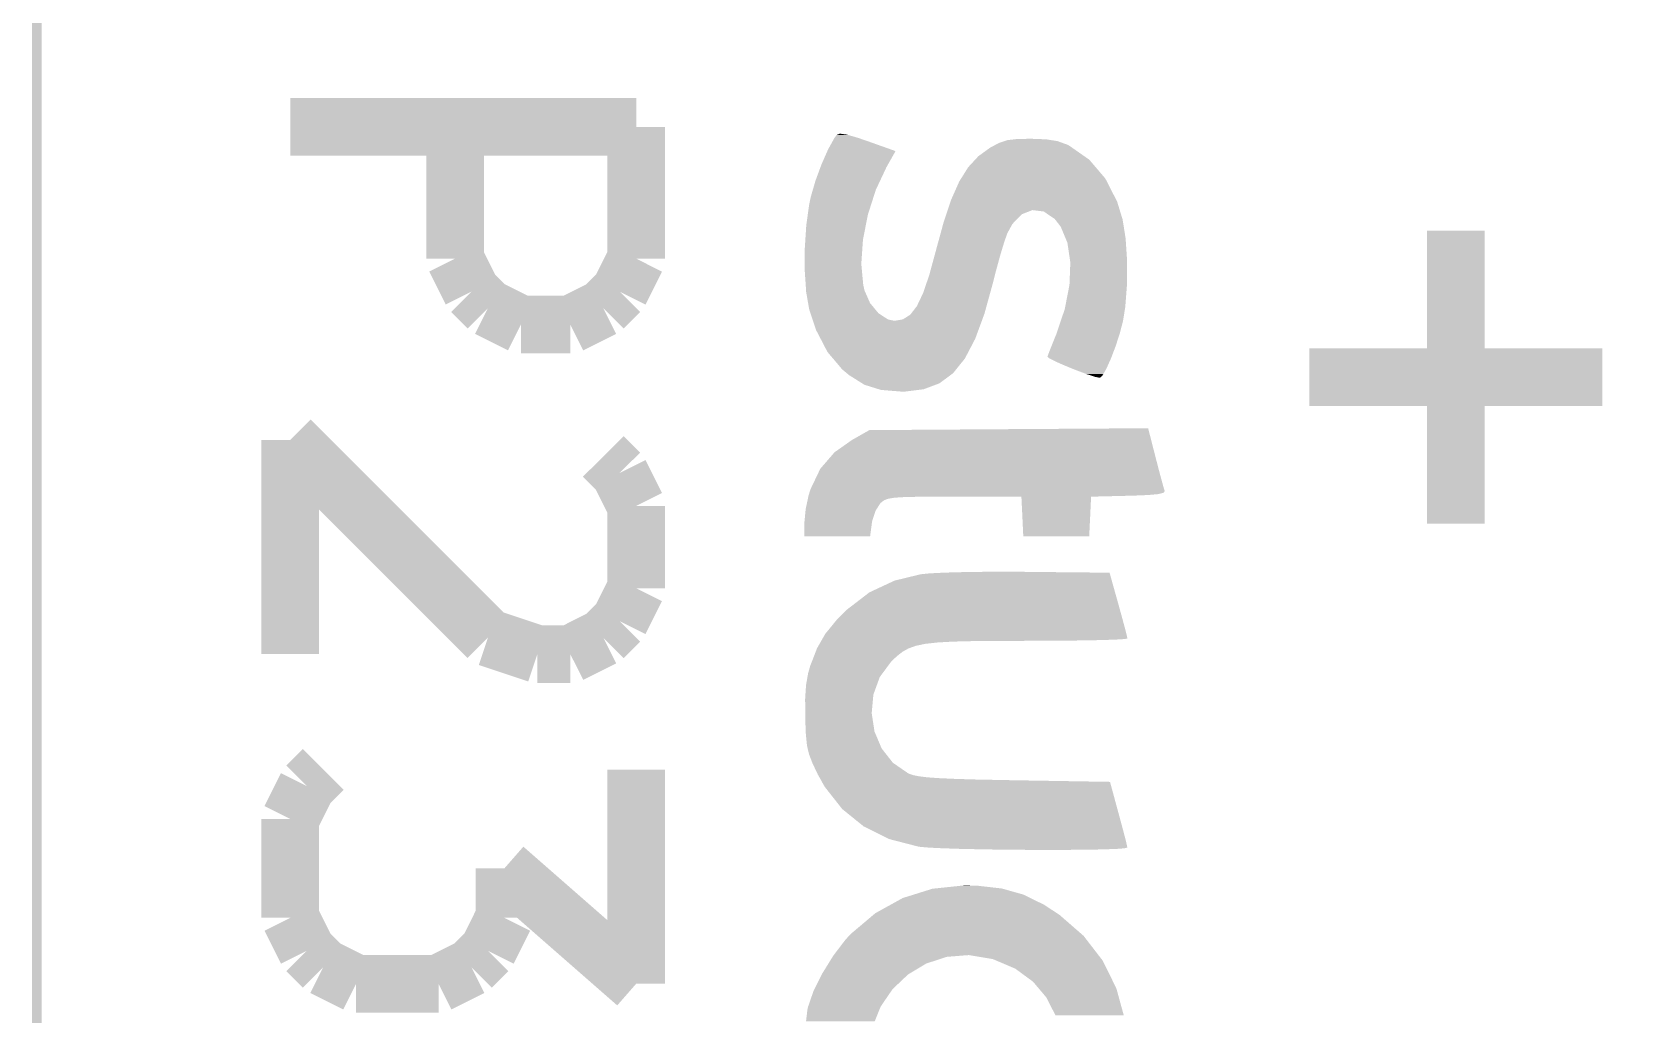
# Model space of a CAD drawing. Header units: millimetres. Extents: x 92.4 to 129, y -92.6 to -55.2.
# Drawn here: x 92.384 to 96.544, y -82.322 to -79.768 of the extents above; entities that cross this region are included whole.
import ezdxf

# ---------------------------------------------------------------- set-up
doc = ezdxf.new("R2010")
doc.units = ezdxf.units.MM
doc.header["$MEASUREMENT"] = 0
doc.layers.add('XIAORP2350-B_SILKSCREEN_GBR', color=98, linetype='CONTINUOUS', lineweight=0)
doc.layers.add('XIAORP2350-EDGE_CUTS_GBR', color=170, linetype='CONTINUOUS', lineweight=0)

msp = doc.modelspace()

# ---------------------------------------------------------------- linework, layer by layer
at = {"layer": 'XIAORP2350-B_SILKSCREEN_GBR', "lineweight": 211, "const_width": 0.15}
for points in [[(93.0559, -80.0145), (93.9559, -80.0145)], [(93.4845, -80.3573), (93.4845, -80.0145)], [(93.9559, -80.0145), (93.9559, -80.3573)], [(96.088, -81.0468), (96.088, -80.2848)], [(93.5273, -80.443), (93.4845, -80.3573)], [(93.9559, -80.3573), (93.913, -80.443)], [(93.5702, -80.4859), (93.5273, -80.443)], [(93.913, -80.443), (93.8702, -80.4859)], [(93.6559, -80.5287), (93.5702, -80.4859)], [(93.8702, -80.4859), (93.7845, -80.5287)], [(93.7845, -80.5287), (93.6559, -80.5287)], [(96.469, -80.6658), (95.707, -80.6658)], [(93.5702, -81.343), (93.0559, -80.8287)], [(93.0559, -80.8287), (93.0559, -81.3859)], [(93.8702, -80.8716), (93.913, -80.9145)], [(93.913, -80.9145), (93.9559, -81.0002)], [(93.9559, -81.0002), (93.9559, -81.2145)], [(93.9559, -81.2145), (93.913, -81.3002)], [(93.913, -81.3002), (93.8702, -81.343)], [(93.6988, -81.3859), (93.5702, -81.343)], [(93.8702, -81.343), (93.7845, -81.3859)], [(93.7845, -81.3859), (93.6988, -81.3859)], [(93.0988, -81.7287), (93.1416, -81.6859)], [(93.9559, -81.6859), (93.9559, -82.243)], [(93.0559, -81.8145), (93.0988, -81.7287)], [(93.0559, -82.0716), (93.0559, -81.8145)], [(93.9559, -82.243), (93.613, -81.943)], [(93.613, -81.943), (93.613, -82.0716)], [(93.0988, -82.1573), (93.0559, -82.0716)], [(93.613, -82.0716), (93.5702, -82.1573)], [(93.1416, -82.2002), (93.0988, -82.1573)], [(93.5702, -82.1573), (93.5273, -82.2002)], [(93.2273, -82.243), (93.1416, -82.2002)], [(93.5273, -82.2002), (93.4416, -82.243)], [(93.4416, -82.243), (93.2273, -82.243)]]:
    msp.add_lwpolyline(points, dxfattribs=at)
at = {"layer": 'XIAORP2350-B_SILKSCREEN_GBR'}
for points in [[(94.4773, -80.0354), (94.4721, -80.0427), (94.5066, -80.0354), (94.5318, -80.0427)], [(94.4799, -80.0344), (94.4773, -80.0354), (94.5031, -80.0344), (94.5066, -80.0354)], [(94.4857, -80.0321), (94.4799, -80.0344), (94.4857, -80.0321), (94.5031, -80.0344)], [(94.4532, -80.0775), (94.4381, -80.1116), (94.6305, -80.0775), (94.6113, -80.1116)], [(94.4552, -80.0729), (94.4532, -80.0775), (94.6177, -80.0729), (94.6305, -80.0775)], [(94.467, -80.0516), (94.4552, -80.0729), (94.5578, -80.0516), (94.6177, -80.0729)], [(94.4716, -80.0433), (94.467, -80.0516), (94.5336, -80.0433), (94.5578, -80.0516)], [(94.4721, -80.0427), (94.4716, -80.0433), (94.5318, -80.0427), (94.5336, -80.0433)], [(94.8763, -80.0688), (94.8459, -80.0909), (95.0902, -80.0688), (95.1218, -80.0909)], [(94.8779, -80.0679), (94.8763, -80.0688), (95.0889, -80.0679), (95.0902, -80.0688)], [(94.886, -80.0636), (94.8779, -80.0679), (95.0827, -80.0636), (95.0889, -80.0679)], [(94.8917, -80.0605), (94.886, -80.0636), (95.0767, -80.0605), (95.0827, -80.0636)], [(94.9004, -80.056), (94.8917, -80.0605), (95.0641, -80.056), (95.0767, -80.0605)], [(94.9137, -80.0516), (94.9004, -80.056), (95.0521, -80.0516), (95.0641, -80.056)], [(94.9213, -80.0491), (94.9137, -80.0516), (95.0365, -80.0491), (95.0521, -80.0516)], [(94.9392, -80.0469), (94.9213, -80.0491), (95.0227, -80.0469), (95.0365, -80.0491)], [(94.9465, -80.046), (94.9392, -80.0469), (94.9988, -80.046), (95.0227, -80.0469)], [(94.9818, -80.0454), (94.9465, -80.046), (94.9827, -80.0454), (94.9988, -80.046)], [(94.982, -80.0454), (94.9818, -80.0454), (94.982, -80.0454), (94.9827, -80.0454)], [(94.4352, -80.1194), (94.4224, -80.1542), (94.6069, -80.1194), (94.5906, -80.1542)], [(94.4381, -80.1116), (94.4352, -80.1194), (94.6113, -80.1116), (94.6069, -80.1194)], [(94.8197, -80.1193), (94.8012, -80.1487), (95.1512, -80.1193), (95.1763, -80.1487)], [(94.8376, -80.0999), (94.8197, -80.1193), (95.1346, -80.0999), (95.1512, -80.1193)], [(94.8459, -80.0909), (94.8376, -80.0999), (95.1218, -80.0909), (95.1346, -80.0999)], [(94.4224, -80.1542), (94.4153, -80.1784), (94.5906, -80.1542), (94.5792, -80.1784)], [(94.7966, -80.156), (94.7757, -80.2029), (95.18, -80.156), (95.204, -80.2029)], [(94.8012, -80.1487), (94.7966, -80.156), (95.1763, -80.1487), (95.18, -80.156)], [(94.4103, -80.1956), (94.406, -80.2156), (94.5737, -80.1956), (94.5673, -80.2156)], [(94.4153, -80.1784), (94.4103, -80.1956), (94.5792, -80.1784), (94.5737, -80.1956)], [(94.7757, -80.2029), (94.7737, -80.2089), (95.204, -80.2029), (95.2071, -80.2089)], [(94.4022, -80.2428), (94.3984, -80.2698), (94.5586, -80.2428), (94.5533, -80.2698)], [(94.406, -80.2156), (94.4022, -80.2428), (94.5673, -80.2156), (94.5586, -80.2428)], [(94.7626, -80.2419), (94.7557, -80.2623), (94.9588, -80.2419), (94.9391, -80.2623)], [(94.7663, -80.2309), (94.7626, -80.2419), (94.9867, -80.2309), (94.9588, -80.2419)], [(94.7737, -80.2089), (94.7663, -80.2309), (95.2071, -80.2089), (95.2138, -80.2309)], [(94.7663, -80.2309), (94.7663, -80.2309), (94.9868, -80.2309), (94.9867, -80.2309)], [(94.9868, -80.2309), (95.016, -80.2346), (95.2138, -80.2309), (95.2149, -80.2346)], [(95.016, -80.2346), (95.0444, -80.2537), (95.2149, -80.2346), (95.2208, -80.2537)], [(94.3984, -80.2698), (94.3959, -80.3083), (94.5533, -80.2698), (94.5458, -80.3083)], [(94.7544, -80.2671), (94.7479, -80.2911), (94.9345, -80.2671), (94.9215, -80.2911)], [(94.7557, -80.2623), (94.7544, -80.2671), (94.9391, -80.2623), (94.9345, -80.2671)], [(95.0444, -80.2537), (95.0456, -80.2552), (95.2208, -80.2537), (95.2212, -80.2552)], [(95.0456, -80.2552), (95.0603, -80.274), (95.2212, -80.2552), (95.2243, -80.274)], [(95.0603, -80.274), (95.0729, -80.3043), (95.2243, -80.274), (95.2291, -80.3043)], [(94.3945, -80.3296), (94.3944, -80.3708), (94.5443, -80.3296), (94.5415, -80.3708)], [(94.3959, -80.3083), (94.3945, -80.3296), (94.5458, -80.3083), (94.5443, -80.3296)], [(94.7419, -80.313), (94.7356, -80.336), (94.9137, -80.313), (94.9067, -80.336)], [(94.7479, -80.2911), (94.7419, -80.313), (94.9215, -80.2911), (94.9137, -80.313)], [(95.0729, -80.3043), (95.0777, -80.3159), (95.2291, -80.3043), (95.2299, -80.3159)], [(95.0777, -80.3159), (95.0847, -80.3628), (95.2299, -80.3159), (95.233, -80.3628)], [(94.3944, -80.3708), (94.3944, -80.3895), (94.5415, -80.3708), (94.5432, -80.3895)], [(94.7329, -80.3462), (94.7221, -80.3858), (94.9036, -80.3462), (94.8927, -80.3858)], [(94.7353, -80.3373), (94.7329, -80.3462), (94.9063, -80.3373), (94.9036, -80.3462)], [(94.7356, -80.336), (94.7353, -80.3373), (94.9067, -80.336), (94.9063, -80.3373)], [(95.0853, -80.3671), (95.0831, -80.4242), (95.233, -80.3671), (95.2327, -80.4242)], [(95.0847, -80.3628), (95.0853, -80.3671), (95.233, -80.3628), (95.233, -80.3671)], [(94.3944, -80.3895), (94.3969, -80.426), (94.5432, -80.3895), (94.5466, -80.426)], [(94.7185, -80.3993), (94.7114, -80.42), (94.8892, -80.3993), (94.884, -80.42)], [(94.7221, -80.3858), (94.7185, -80.3993), (94.8927, -80.3858), (94.8892, -80.3993)], [(94.3969, -80.426), (94.3978, -80.4404), (94.5466, -80.426), (94.55, -80.4404)], [(94.3978, -80.4404), (94.3981, -80.4443), (94.55, -80.4404), (94.5517, -80.4443)], [(94.3981, -80.4443), (94.4031, -80.4729), (94.5517, -80.4443), (94.5644, -80.4729)], [(94.7024, -80.4465), (94.6862, -80.4805), (94.8767, -80.4465), (94.8673, -80.4805)], [(94.7114, -80.42), (94.7024, -80.4465), (94.884, -80.42), (94.8767, -80.4465)], [(95.083, -80.4256), (95.072, -80.4822), (95.2326, -80.4256), (95.2283, -80.4822)], [(95.0831, -80.4242), (95.083, -80.4256), (95.2327, -80.4242), (95.2326, -80.4256)], [(94.4031, -80.4729), (94.4058, -80.4884), (94.5644, -80.4729), (94.5772, -80.4884)], [(94.4058, -80.4884), (94.4093, -80.4991), (94.5772, -80.4884), (94.586, -80.4991)], [(94.6862, -80.4805), (94.6708, -80.5006), (94.8673, -80.4805), (94.8618, -80.5006)], [(95.0707, -80.4888), (95.0605, -80.5189), (95.2273, -80.4888), (95.2224, -80.5189)], [(95.072, -80.4822), (95.0707, -80.4888), (95.2283, -80.4822), (95.2273, -80.4888)], [(94.4093, -80.4991), (94.4146, -80.5154), (94.586, -80.4991), (94.611, -80.5154)], [(94.4146, -80.5154), (94.4158, -80.5189), (94.611, -80.5154), (94.6279, -80.5189)], [(94.4158, -80.5189), (94.4234, -80.5421), (94.8551, -80.5189), (94.8465, -80.5421)], [(94.6499, -80.5151), (94.6279, -80.5189), (94.8564, -80.5151), (94.8551, -80.5189)], [(94.669, -80.5029), (94.6499, -80.5151), (94.8609, -80.5029), (94.8564, -80.5151)], [(94.6708, -80.5006), (94.669, -80.5029), (94.8618, -80.5006), (94.8609, -80.5029)], [(95.0605, -80.5189), (95.0496, -80.551), (95.2224, -80.5189), (95.2142, -80.551)], [(94.4234, -80.5421), (94.4358, -80.5659), (94.8465, -80.5421), (94.8377, -80.5659)], [(94.4358, -80.5659), (94.4536, -80.6002), (94.8377, -80.5659), (94.8198, -80.6002)], [(95.0485, -80.5544), (95.0379, -80.5804), (95.2131, -80.5544), (95.2046, -80.5804)], [(95.0496, -80.551), (95.0485, -80.5544), (95.2142, -80.551), (95.2131, -80.5544)], [(94.4536, -80.6002), (94.468, -80.6171), (94.8198, -80.6002), (94.8109, -80.6171)], [(94.468, -80.6171), (94.4915, -80.6449), (94.8109, -80.6171), (94.7885, -80.6449)], [(95.0296, -80.6016), (95.0257, -80.6121), (95.1968, -80.6016), (95.1928, -80.6121)], [(95.0257, -80.6121), (95.0306, -80.6164), (95.1928, -80.6121), (95.1912, -80.6164)], [(95.0361, -80.5851), (95.0296, -80.6016), (95.2031, -80.5851), (95.1968, -80.6016)], [(95.0306, -80.6164), (95.0326, -80.6174), (95.1912, -80.6164), (95.1908, -80.6174)], [(95.0326, -80.6174), (95.0472, -80.6249), (95.1908, -80.6174), (95.1874, -80.6249)], [(95.0379, -80.5804), (95.0361, -80.5851), (95.2046, -80.5804), (95.2031, -80.5851)], [(94.4915, -80.6449), (94.5037, -80.6552), (94.7885, -80.6449), (94.7802, -80.6552)], [(94.5037, -80.6552), (94.5094, -80.66), (94.7802, -80.6552), (94.7738, -80.66)], [(94.5094, -80.66), (94.5435, -80.6814), (94.7738, -80.66), (94.7449, -80.6814)], [(95.0472, -80.6249), (95.0715, -80.6356), (95.1874, -80.6249), (95.1826, -80.6356)], [(95.0715, -80.6356), (95.0929, -80.6443), (95.1826, -80.6356), (95.1787, -80.6443)], [(95.0929, -80.6443), (95.0993, -80.6469), (95.1787, -80.6443), (95.1771, -80.6469)], [(95.0993, -80.6469), (95.1265, -80.6571), (95.1771, -80.6469), (95.1712, -80.6571)], [(95.1265, -80.6571), (95.1416, -80.6621), (95.1712, -80.6571), (95.1682, -80.6621)], [(95.1416, -80.6621), (95.1487, -80.6644), (95.1682, -80.6621), (95.1654, -80.6644)], [(94.5435, -80.6814), (94.5493, -80.6851), (94.7449, -80.6814), (94.7353, -80.6851)], [(94.5493, -80.6851), (94.587, -80.6969), (94.7353, -80.6851), (94.7038, -80.6969)], [(94.587, -80.6969), (94.5925, -80.6986), (94.7038, -80.6969), (94.69, -80.6986)], [(94.5925, -80.6986), (94.6434, -80.7028), (94.69, -80.6986), (94.6561, -80.7028)], [(94.6434, -80.7028), (94.6448, -80.7029), (94.6561, -80.7028), (94.6448, -80.7029)], [(95.1487, -80.6644), (95.1619, -80.6672), (95.1654, -80.6644), (95.1619, -80.6672)], [(94.5173, -80.8288), (94.472, -80.8607), (95.2955, -80.8288), (95.3037, -80.8607)], [(94.5624, -80.8032), (94.5173, -80.8288), (95.289, -80.8032), (95.2955, -80.8288)], [(94.9251, -80.8007), (94.5624, -80.8032), (95.2883, -80.8007), (95.289, -80.8032)], [(95.2877, -80.7983), (94.9251, -80.8007), (95.2877, -80.7983), (95.2883, -80.8007)], [(94.472, -80.8607), (94.4597, -80.8749), (95.3037, -80.8607), (95.3073, -80.8749)], [(94.4322, -80.9091), (94.4185, -80.9378), (95.3162, -80.9091), (95.3239, -80.9378)], [(94.4348, -80.9037), (94.4322, -80.9091), (95.3148, -80.9037), (95.3162, -80.9091)], [(94.4597, -80.8749), (94.4348, -80.9037), (95.3073, -80.8749), (95.3148, -80.9037)], [(94.4185, -80.9378), (94.4094, -80.9568), (95.3239, -80.9378), (95.3292, -80.9568)], [(94.4, -80.9936), (94.3968, -81.0085), (94.5909, -80.9936), (94.5814, -81.0085)], [(94.4007, -80.9901), (94.4, -80.9936), (94.5946, -80.9901), (94.5909, -80.9936)], [(94.4018, -80.9852), (94.4007, -80.9901), (94.6017, -80.9852), (94.5946, -80.9901)], [(94.4025, -80.9816), (94.4018, -80.9852), (94.6116, -80.9816), (94.6017, -80.9852)], [(94.403, -80.9791), (94.4025, -80.9816), (94.6266, -80.9791), (94.6116, -80.9816)], [(94.4034, -80.9776), (94.403, -80.9791), (94.649, -80.9776), (94.6266, -80.9791)], [(94.4036, -80.9767), (94.4034, -80.9776), (94.681, -80.9767), (94.649, -80.9776)], [(94.4037, -80.9763), (94.4036, -80.9763), (94.7831, -80.9763), (94.7249, -80.9763)], [(94.4036, -80.9763), (94.4036, -80.9767), (94.7249, -80.9763), (94.681, -80.9767)], [(94.4041, -80.9739), (94.4037, -80.9763), (95.2369, -80.9739), (95.1394, -80.9763)], [(94.4042, -80.9737), (94.4041, -80.9739), (95.247, -80.9737), (95.2369, -80.9739)], [(94.4043, -80.973), (94.4042, -80.9737), (95.2639, -80.973), (95.247, -80.9737)], [(94.4046, -80.972), (94.4043, -80.973), (95.2878, -80.972), (95.2639, -80.973)], [(94.4054, -80.9696), (94.4046, -80.972), (95.3142, -80.9696), (95.2878, -80.972)], [(94.4064, -80.9662), (94.4054, -80.9696), (95.3279, -80.9662), (95.3142, -80.9696)], [(94.4078, -80.9616), (94.4064, -80.9662), (95.3307, -80.9616), (95.3279, -80.9662)], [(94.4091, -80.9573), (94.4078, -80.9616), (95.3294, -80.9573), (95.3307, -80.9616)], [(94.4094, -80.9568), (94.4091, -80.9573), (95.3292, -80.9568), (95.3294, -80.9573)], [(94.9579, -80.9763), (94.958, -80.9763), (95.1394, -80.9763), (95.1393, -80.9763)], [(94.958, -80.9763), (94.958, -80.9764), (95.1393, -80.9763), (95.1393, -80.9764)], [(94.958, -80.9764), (94.9605, -81.0278), (95.1393, -80.9764), (95.1369, -81.0278)], [(94.3964, -81.013), (94.3938, -81.0392), (94.5785, -81.013), (94.57, -81.0392)], [(94.3968, -81.0085), (94.3964, -81.013), (94.5814, -81.0085), (94.5785, -81.013)], [(94.9605, -81.0278), (94.9629, -81.0793), (95.1369, -81.0278), (95.1344, -81.0793)], [(94.3937, -81.0451), (94.3935, -81.0793), (94.569, -81.0451), (94.5644, -81.0793)], [(94.3938, -81.0392), (94.3937, -81.0401), (94.57, -81.0392), (94.5698, -81.0401)], [(94.3937, -81.0401), (94.3937, -81.0451), (94.5698, -81.0401), (94.569, -81.0451)], [(94.3935, -81.0793), (94.4789, -81.0793), (94.5644, -81.0793), (94.4789, -81.0793)], [(94.9629, -81.0793), (95.0487, -81.0793), (95.1344, -81.0793), (95.0487, -81.0793)], [(94.628, -81.1946), (94.5625, -81.2252), (95.1931, -81.1946), (95.2017, -81.2252)], [(94.6964, -81.178), (94.628, -81.1946), (95.1885, -81.178), (95.1931, -81.1946)], [(94.7205, -81.1757), (94.6964, -81.178), (95.1878, -81.1757), (95.1885, -81.178)], [(94.7529, -81.1741), (94.7205, -81.1757), (95.1874, -81.1741), (95.1878, -81.1757)], [(94.7536, -81.1741), (94.7529, -81.1741), (95.1873, -81.1741), (95.1874, -81.1741)], [(94.7583, -81.1738), (94.7536, -81.1741), (95.1653, -81.1738), (95.1873, -81.1741)], [(94.8068, -81.1725), (94.7583, -81.1738), (95.0347, -81.1725), (95.1653, -81.1738)], [(94.8548, -81.1718), (94.8068, -81.1725), (94.9697, -81.1718), (95.0347, -81.1725)], [(94.8632, -81.1716), (94.8548, -81.1718), (94.9513, -81.1716), (94.9697, -81.1718)], [(94.9247, -81.1715), (94.8632, -81.1716), (94.9247, -81.1715), (94.9513, -81.1716)], [(94.5625, -81.2252), (94.5218, -81.2565), (95.2017, -81.2252), (95.2105, -81.2565)], [(94.5045, -81.2697), (94.483, -81.2913), (95.2141, -81.2697), (95.2201, -81.2913)], [(94.5218, -81.2565), (94.5045, -81.2697), (95.2105, -81.2565), (95.2141, -81.2697)], [(94.4584, -81.3201), (94.4477, -81.3331), (95.2278, -81.3201), (95.2311, -81.3331)], [(94.477, -81.2973), (94.4584, -81.3201), (95.2217, -81.2973), (95.2278, -81.3201)], [(94.483, -81.2913), (94.477, -81.2973), (95.2201, -81.2913), (95.2217, -81.2973)], [(94.4301, -81.364), (94.4263, -81.3707), (94.684, -81.364), (94.6651, -81.3707)], [(94.433, -81.3589), (94.4301, -81.364), (94.7088, -81.3589), (94.684, -81.364)], [(94.435, -81.3554), (94.433, -81.3589), (94.7407, -81.3554), (94.7088, -81.3589)], [(94.4363, -81.3532), (94.435, -81.3554), (94.7817, -81.3532), (94.7407, -81.3554)], [(94.437, -81.3519), (94.4363, -81.3532), (94.8336, -81.3519), (94.7817, -81.3532)], [(94.4373, -81.3514), (94.437, -81.3519), (94.8983, -81.3514), (94.8336, -81.3519)], [(94.4374, -81.3512), (94.4373, -81.3514), (94.9775, -81.3512), (94.8983, -81.3514)], [(94.4376, -81.3508), (94.4374, -81.3512), (95.0693, -81.3508), (95.0086, -81.3512)], [(94.4374, -81.3512), (94.4374, -81.3512), (95.0086, -81.3512), (94.9775, -81.3512)], [(94.438, -81.3501), (94.4376, -81.3508), (95.1233, -81.3501), (95.0693, -81.3508)], [(94.4386, -81.3492), (94.438, -81.3501), (95.1687, -81.3492), (95.1233, -81.3501)], [(94.4393, -81.348), (94.4386, -81.3492), (95.2036, -81.348), (95.1687, -81.3492)], [(94.4401, -81.3466), (94.4393, -81.348), (95.226, -81.3466), (95.2036, -81.348)], [(94.4409, -81.3451), (94.4401, -81.3466), (95.2338, -81.3451), (95.226, -81.3466)], [(94.4442, -81.3393), (94.4409, -81.3451), (95.2326, -81.3393), (95.2338, -81.3451)], [(94.4477, -81.3331), (94.4442, -81.3393), (95.2311, -81.3331), (95.2326, -81.3393)], [(94.4128, -81.4057), (94.4088, -81.4158), (94.6189, -81.4057), (94.6114, -81.4158)], [(94.4183, -81.3914), (94.4128, -81.4056), (94.6338, -81.3914), (94.619, -81.4056)], [(94.4128, -81.4056), (94.4128, -81.4057), (94.619, -81.4056), (94.6189, -81.4057)], [(94.4227, -81.38), (94.4183, -81.3914), (94.6483, -81.38), (94.6338, -81.3914)], [(94.4262, -81.3709), (94.4227, -81.38), (94.6644, -81.3709), (94.6483, -81.38)], [(94.4263, -81.3707), (94.4262, -81.3709), (94.6651, -81.3707), (94.6644, -81.3709)], [(94.4014, -81.4455), (94.3978, -81.4656), (94.5895, -81.4455), (94.5822, -81.4656)], [(94.4032, -81.4353), (94.4014, -81.4455), (94.597, -81.4353), (94.5895, -81.4455)], [(94.4088, -81.4158), (94.4032, -81.4353), (94.6114, -81.4158), (94.597, -81.4353)], [(94.3961, -81.491), (94.3954, -81.502), (94.5729, -81.491), (94.5719, -81.502)], [(94.3978, -81.4656), (94.3961, -81.491), (94.5822, -81.4656), (94.5729, -81.491)], [(94.3954, -81.502), (94.3956, -81.5393), (94.5719, -81.502), (94.5685, -81.5393)], [(94.3956, -81.5393), (94.3956, -81.5496), (94.5685, -81.5393), (94.5701, -81.5496)], [(94.3956, -81.5496), (94.3958, -81.5566), (94.5701, -81.5496), (94.5712, -81.5566)], [(94.3958, -81.5566), (94.3969, -81.587), (94.5712, -81.5566), (94.5758, -81.587)], [(94.3969, -81.587), (94.3973, -81.595), (94.5758, -81.587), (94.5792, -81.595)], [(94.3973, -81.595), (94.4001, -81.623), (94.5792, -81.595), (94.591, -81.623)], [(94.4001, -81.623), (94.4019, -81.6311), (94.591, -81.623), (94.5944, -81.6311)], [(94.4019, -81.6311), (94.4054, -81.646), (94.5944, -81.6311), (94.6061, -81.646)], [(94.4054, -81.646), (94.414, -81.6683), (94.6061, -81.646), (94.6236, -81.6683)], [(94.414, -81.6683), (94.4145, -81.6696), (94.6236, -81.6683), (94.6254, -81.6696)], [(94.4145, -81.6696), (94.4268, -81.6955), (94.6254, -81.6696), (94.663, -81.6955)], [(94.4268, -81.6955), (94.4273, -81.6966), (94.663, -81.6955), (94.6653, -81.6966)], [(94.4273, -81.6966), (94.4284, -81.6989), (94.6653, -81.6966), (94.6719, -81.6989)], [(94.4284, -81.6989), (94.4294, -81.7005), (94.6719, -81.6989), (94.6765, -81.7005)], [(94.4294, -81.7005), (94.4312, -81.7037), (94.6765, -81.7005), (94.6924, -81.7037)], [(94.4312, -81.7037), (94.4326, -81.7064), (94.6924, -81.7037), (94.7148, -81.7064)], [(94.4326, -81.7064), (94.4338, -81.7085), (94.7148, -81.7064), (94.7454, -81.7085)], [(94.4338, -81.7085), (94.4348, -81.7103), (94.7454, -81.7085), (94.7862, -81.7103)], [(94.4348, -81.7103), (94.4357, -81.7119), (94.7862, -81.7103), (94.8389, -81.7119)], [(94.4357, -81.7119), (94.4365, -81.7132), (94.8389, -81.7119), (94.9054, -81.7132)], [(94.4365, -81.7132), (94.4368, -81.7139), (94.9054, -81.7132), (94.9414, -81.7139)], [(94.4368, -81.7139), (94.4391, -81.718), (94.9414, -81.7139), (95.1884, -81.718)], [(94.4391, -81.718), (94.4391, -81.718), (95.1884, -81.718), (95.1885, -81.718)], [(94.4391, -81.718), (94.4463, -81.7309), (95.1885, -81.718), (95.192, -81.7309)], [(94.4463, -81.7309), (94.4918, -81.7886), (95.192, -81.7309), (95.2077, -81.7886)], [(94.4918, -81.7886), (94.5063, -81.8004), (95.2077, -81.7886), (95.2109, -81.8004)], [(94.5063, -81.8004), (94.548, -81.8341), (95.2109, -81.8004), (95.22, -81.8341)], [(94.548, -81.8341), (94.5503, -81.8352), (95.22, -81.8341), (95.2203, -81.8352)], [(94.5503, -81.8352), (94.6086, -81.8641), (95.2203, -81.8352), (95.2279, -81.8641)], [(94.6086, -81.8641), (94.6144, -81.8669), (95.2279, -81.8641), (95.2286, -81.8669)], [(94.6144, -81.8669), (94.6775, -81.8832), (95.2286, -81.8669), (95.2326, -81.8832)], [(94.6775, -81.8832), (94.6902, -81.8865), (95.2326, -81.8832), (95.2332, -81.8865)], [(94.6902, -81.8865), (94.6944, -81.8871), (95.2332, -81.8865), (95.2334, -81.8871)], [(94.6944, -81.8871), (94.7174, -81.889), (95.2334, -81.8871), (95.2337, -81.889)], [(94.7174, -81.889), (94.7185, -81.8891), (95.2337, -81.889), (95.2334, -81.8891)], [(94.7185, -81.8891), (94.754, -81.8908), (95.2334, -81.8891), (95.2265, -81.8908)], [(94.754, -81.8908), (94.7576, -81.8909), (95.2265, -81.8908), (95.226, -81.8909)], [(94.7576, -81.8909), (94.7986, -81.8923), (95.226, -81.8909), (95.2072, -81.8923)], [(94.7986, -81.8923), (94.8083, -81.8925), (95.2072, -81.8923), (95.2041, -81.8925)], [(94.8083, -81.8925), (94.85, -81.8934), (95.2041, -81.8925), (95.1772, -81.8934)], [(94.85, -81.8934), (94.8655, -81.8937), (95.1772, -81.8934), (95.1704, -81.8937)], [(94.8655, -81.8937), (94.9058, -81.8943), (95.1704, -81.8937), (95.1375, -81.8943)], [(94.9058, -81.8943), (94.9266, -81.8945), (95.1375, -81.8943), (95.1272, -81.8945)], [(94.9266, -81.8945), (94.9638, -81.8948), (95.1272, -81.8945), (95.0887, -81.8948)], [(94.9638, -81.8948), (94.9922, -81.8949), (95.0887, -81.8948), (95.0768, -81.8949)], [(94.9922, -81.8949), (95.0216, -81.895), (95.0768, -81.8949), (95.0216, -81.895)], [(94.8027, -81.988), (94.7325, -81.9954), (94.8426, -81.988), (94.9072, -81.9954)], [(94.8072, -81.9875), (94.8027, -81.988), (94.8211, -81.9875), (94.8426, -81.988)], [(94.8096, -81.9872), (94.8072, -81.9875), (94.8096, -81.9872), (94.8211, -81.9875)], [(94.6491, -82.0202), (94.6174, -82.0378), (94.9815, -82.0202), (95.0173, -82.0378)], [(94.6777, -82.0113), (94.6491, -82.0202), (94.9634, -82.0113), (94.9815, -82.0202)], [(94.7265, -81.996), (94.6777, -82.0113), (94.9094, -81.996), (94.9634, -82.0113)], [(94.7325, -81.9954), (94.7265, -81.996), (94.9072, -81.9954), (94.9094, -81.996)], [(94.5727, -82.0641), (94.5136, -82.114), (95.0573, -82.0641), (95.1146, -82.114)], [(94.578, -82.0596), (94.5727, -82.0641), (95.0504, -82.0596), (95.0573, -82.0641)], [(94.6174, -82.0378), (94.578, -82.0596), (95.0173, -82.0378), (95.0504, -82.0596)], [(94.5097, -82.1183), (94.5003, -82.1285), (95.1196, -82.1183), (95.1275, -82.1285)], [(94.5136, -82.114), (94.5097, -82.1183), (95.1146, -82.114), (95.1196, -82.1183)], [(94.5003, -82.1285), (94.4698, -82.1686), (95.1275, -82.1285), (95.1584, -82.1686)], [(94.4559, -82.1907), (94.4399, -82.2166), (94.7101, -82.1907), (94.6672, -82.2166)], [(94.4667, -82.1732), (94.4559, -82.1907), (94.7634, -82.1732), (94.7101, -82.1907)], [(94.4688, -82.1698), (94.4667, -82.1732), (94.805, -82.1698), (94.7634, -82.1732)], [(94.4698, -82.1686), (94.4688, -82.1698), (94.8211, -82.1686), (94.805, -82.1698)], [(94.8211, -82.1686), (94.8818, -82.1786), (95.1584, -82.1686), (95.1661, -82.1786)], [(94.8818, -82.1786), (94.8847, -82.1794), (95.1661, -82.1786), (95.1668, -82.1794)], [(94.8847, -82.1794), (94.8915, -82.1823), (95.1668, -82.1794), (95.169, -82.1823)], [(94.8915, -82.1823), (94.9422, -82.2039), (95.169, -82.1823), (95.1797, -82.2039)], [(94.4385, -82.2193), (94.4197, -82.2572), (94.6627, -82.2193), (94.6228, -82.2572)], [(94.4399, -82.2166), (94.4385, -82.2193), (94.6672, -82.2166), (94.6627, -82.2193)], [(94.9422, -82.2039), (94.9882, -82.2377), (95.1797, -82.2039), (95.1965, -82.2377)], [(94.9882, -82.2377), (95.0028, -82.2549), (95.1965, -82.2377), (95.205, -82.2549)], [(94.4167, -82.2632), (94.4031, -82.3027), (94.6187, -82.2632), (94.5917, -82.3027)], [(94.4197, -82.2572), (94.4167, -82.2632), (94.6228, -82.2572), (94.6187, -82.2632)], [(95.0028, -82.2549), (95.023, -82.2789), (95.205, -82.2549), (95.2116, -82.2789)], [(95.023, -82.2789), (95.0468, -82.3256), (95.2116, -82.2789), (95.2244, -82.3256)], [(94.401, -82.3125), (94.3978, -82.3406), (94.5878, -82.3125), (94.5765, -82.3406)], [(94.4026, -82.3042), (94.401, -82.3125), (94.5912, -82.3042), (94.5878, -82.3125)], [(94.4031, -82.3027), (94.4026, -82.3042), (94.5917, -82.3027), (94.5912, -82.3042)]]:
    msp.add_solid(points, dxfattribs=at)
at = {"layer": 'XIAORP2350-EDGE_CUTS_GBR', "lineweight": 211, "const_width": 0.0254}
msp.add_lwpolyline([(92.3967, -86.6498), (92.3967, -72.6798)], dxfattribs=at)

doc.saveas('drawing.dxf')
